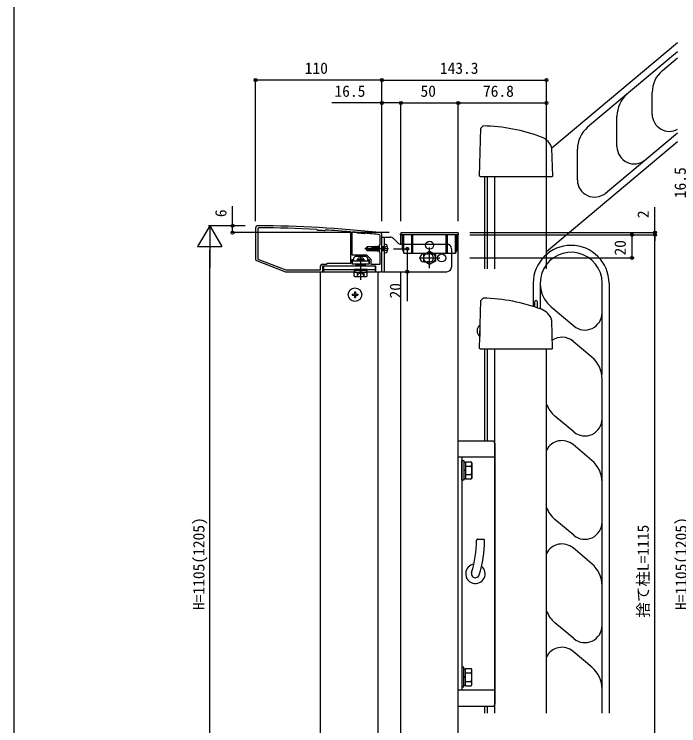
# Model space of a CAD drawing. Units: millimetres, scale not verified. Extents: x -990 to 990, y -1600 to 1602.
# Drawn here: x -990 to -411, y 369 to 988 of the extents above; entities that cross this region are included whole.
import ezdxf
from ezdxf.enums import TextEntityAlignment as Align

# ---------------------------------------------------------------- set-up
doc = ezdxf.new("R2010")
doc.units = ezdxf.units.MM
doc.header["$LTSCALE"] = 8
for name, color, linetype in [('0-2_YKK_11', 7, 'Continuous'), ('0-3_YKK_12', 2, 'Continuous'), ('0-4_YKK_13', 4, 'Continuous'), ('0-5_YKK_D', 6, 'Continuous'), ('0-6_YKK_ZWAK', 7, 'Continuous')]:
    doc.layers.add(name, color=color, linetype=linetype)
doc.styles.add('ＭＳ ゴシック', font='')
doc.styles.get('ＭＳ ゴシック').set_extended_font_data('MS Gothic')

msp = doc.modelspace()

# ---------------------------------------------------------------- linework, layer by layer
at = {"layer": '0-2_YKK_11'}
for p, q in [((-779.788, 802.186), (-779.788, 774.873)), ((-695.662, 798.728), (-695.988, 798.429)), ((-695.988, 798.429), (-695.988, 778.886)), ((-669.788, 765.186), (-669.788, 796.186)), ((-779.147, 773.94), (-753.788, 764.186)), ((-753.509, 765.686), (-723.288, 765.686))]:
    msp.add_line(p, q, dxfattribs=at)
for points in [[(-777.788, 801.382), (-777.788, 775.024), (-753.509, 765.686)], [(-725.803, 800.157), (-726.011, 800.257), (-726.501, 800.808), (-726.709, 800.908)], [(-719.076, 800.462), (-719.295, 800.387), (-719.845, 799.897), (-720.062, 799.822)], [(-721.788, 770.686), (-718.288, 770.686), (-717.288, 771.686), (-696.988, 771.686), (-696.988, 798.565), (-697.262, 798.864)], [(-695.988, 798.429), (-695.988, 778.886), (-688.288, 778.886), (-683.291, 778.886), (-679.588, 775.183), (-679.588, 770.686), (-671.288, 770.686), (-671.288, 780.686), (-671.788, 781.186), (-671.788, 787.186), (-671.288, 787.686), (-671.288, 795.436)], [(-684.157, 797.672), (-684.377, 797.605), (-685.031, 797.061), (-691.006, 797.616), (-691.555, 798.278), (-691.759, 798.385)], [(-753.788, 764.186), (-721.288, 764.186), (-721.288, 769.186), (-692.288, 769.186), (-692.288, 770.686), (-695.788, 770.686), (-695.788, 774.686), (-694.288, 774.686), (-694.288, 776.186), (-692.788, 777.686), (-688.746, 777.686), (-688.563, 777.806), (-688.013, 777.806), (-687.829, 777.686), (-683.788, 777.686), (-682.288, 776.186), (-682.288, 774.686), (-680.788, 774.686), (-680.788, 770.686), (-684.288, 770.686), (-684.288, 769.186), (-675.288, 769.186), (-675.288, 764.186), (-670.788, 764.186)], [(-753.509, 765.686), (-723.288, 765.686), (-723.288, 769.186)]]:
    msp.add_lwpolyline(points, dxfattribs=at)
for centre, radius, start, end in [((-777.788, 802.186), 2, 89.80939, 179.99999), ((-776.788, 801.382), 1, 89.75176, 180), ((-781.108, -195.805), 999.997, 83.71122, 89.80938), ((-781.108, -195.808), 998.2, 86.87597, 89.75176), ((-781.107, -195.79), 997.482, 86.49138, 86.82169), ((-781.109, -195.823), 998.215, 85.18167, 86.43713), ((-781.101, -195.733), 998.124, 84.86459, 85.08947), ((-781.108, -195.804), 998.195, 83.73506, 84.42628), ((-672.288, 795.436), 1, 359.99999, 83.73507), ((-671.788, 796.186), 2, 359.99999, 83.71124), ((-778.788, 774.873), 1, 180.00003, 248.9625), ((-721.788, 769.186), 1.5, 90.00001, 179.99999), ((-670.788, 765.186), 1, 270.00001, 359.99999)]:
    msp.add_arc(centre, radius, start, end, dxfattribs=at)
at = {"layer": '0-3_YKK_12'}
for p, q in [((-653.287, 788.189), (-653.287, 796.186)), ((-603.287, 219.186), (-603.287, 796.186)), ((-723.288, 764.186), (-694.038, 764.186)), ((-653.287, 272.186), (-653.287, 764.186))]:
    msp.add_line(p, q, dxfattribs=at)
msp.add_lwpolyline([(-682.538, 764.186), (-673.288, 764.186), (-673.288, 232.186), (-723.288, 232.186), (-723.288, 764.186)], dxfattribs=at)
at = {"layer": '0-4_YKK_13'}
for p, q in [((-412.329, 963.506), (-521.759, 871.683)), ((-412.329, 955.674), (-490.657, 889.949)), ((-425.543, 939.364), (-412.329, 950.452)), ((-434.473, 901.379), (-434.473, 920.213)), ((-465.115, 873.057), (-465.115, 899.723)), ((-584.767, 847.399), (-583.675, 889.127)), ((-583.675, 889.127), (-581.623, 891.086)), ((-474.981, 832.611), (-412.329, 885.182)), ((-412.329, 877.349), (-526.492, 781.555)), ((-521.103, 847.399), (-521.741, 871.762)), ((-499.587, 844.131), (-499.587, 870.798)), ((-584.085, 846.717), (-584.767, 847.399)), ((-521.785, 846.717), (-584.085, 846.717)), ((-580.087, 766.716), (-580.087, 846.717)), ((-577.887, 766.716), (-577.887, 846.717)), ((-571.487, 766.716), (-571.487, 846.717)), ((-526.487, 766.716), (-526.487, 846.717)), ((-521.103, 847.399), (-521.785, 846.717)), ((-669.787, 764.186), (-669.787, 794.186)), ((-669.787, 794.186), (-662.444, 794.186)), ((-667.787, 794.186), (-667.787, 764.186)), ((-653.487, 796.186), (-653.487, 797.186)), ((-603.087, 796.186), (-653.487, 796.186)), ((-652.487, 798.186), (-604.087, 798.186)), ((-651.987, 783.483), (-651.987, 796.186)), ((-650.787, 780.186), (-650.787, 796.186)), ((-643.787, 780.186), (-643.787, 796.186)), ((-642.787, 780.186), (-642.787, 796.186)), ((-613.787, 780.186), (-613.787, 796.186)), ((-612.787, 780.186), (-612.787, 796.186)), ((-604.587, 783.483), (-604.587, 796.186)), ((-603.087, 796.186), (-603.087, 797.186)), ((-666.308, 787.79), (-667.787, 788.186)), ((-667.787, 788.186), (-667.787, 780.186)), ((-655.959, 789.358), (-659.616, 793.015)), ((-653.131, 788.186), (-613.287, 788.186)), ((-663.987, 784.186), (-684.787, 784.186)), ((-683.787, 784.186), (-682.725, 785.886)), ((-683.787, 784.186), (-682.725, 782.486)), ((-683.561, 784.282), (-678.287, 782.869)), ((-678.288, 785.886), (-682.725, 785.886)), ((-678.287, 782.486), (-682.725, 782.486)), ((-678.287, 782.486), (-678.288, 785.886)), ((-678.088, 785.661), (-678.288, 785.886)), ((-677.658, 782.086), (-678.288, 785.432)), ((-677.758, 782.086), (-678.287, 784.9)), ((-678.287, 783.341), (-678.119, 782.711)), ((-678.287, 782.711), (-678.119, 782.711)), ((-678.119, 782.711), (-677.758, 782.086)), ((-678.088, 785.661), (-677.509, 785.661)), ((-677.297, 782.711), (-678.088, 785.661)), ((-677.758, 782.086), (-677.658, 782.086)), ((-677.297, 782.711), (-677.658, 782.086)), ((-677.509, 785.661), (-676.719, 782.711)), ((-677.297, 782.711), (-676.719, 782.711)), ((-676.358, 782.086), (-677.148, 786.286)), ((-676.258, 782.086), (-677.048, 786.286)), ((-676.688, 785.661), (-677.048, 786.286)), ((-676.719, 782.711), (-676.358, 782.086)), ((-675.897, 782.711), (-676.688, 785.661)), ((-676.688, 785.661), (-676.109, 785.661)), ((-676.358, 782.086), (-676.258, 782.086)), ((-675.897, 782.711), (-676.258, 782.086)), ((-676.109, 785.661), (-675.319, 782.711)), ((-675.897, 782.711), (-673.919, 782.711)), ((-674.958, 782.086), (-675.748, 786.286)), ((-674.858, 782.086), (-675.648, 786.286)), ((-675.288, 785.661), (-675.648, 786.286)), ((-675.319, 782.711), (-674.958, 782.086)), ((-674.497, 782.711), (-675.288, 785.661)), ((-675.288, 785.661), (-674.709, 785.661)), ((-674.958, 782.086), (-674.858, 782.086)), ((-674.497, 782.711), (-674.858, 782.086)), ((-674.709, 785.661), (-674.348, 786.286)), ((-674.709, 785.661), (-673.919, 782.711)), ((-673.558, 782.086), (-674.348, 786.286)), ((-674.348, 786.286), (-674.248, 786.286)), ((-673.458, 782.086), (-674.248, 786.286)), ((-673.888, 785.661), (-674.248, 786.286)), ((-673.097, 782.711), (-673.888, 785.661)), ((-673.888, 785.661), (-673.309, 785.661)), ((-673.097, 782.711), (-673.458, 782.086)), ((-673.309, 785.661), (-672.948, 786.286)), ((-673.309, 785.661), (-672.519, 782.711)), ((-673.097, 782.711), (-672.519, 782.711)), ((-672.158, 782.086), (-672.948, 786.286)), ((-672.948, 786.286), (-672.848, 786.286)), ((-672.058, 782.086), (-672.848, 786.286)), ((-672.488, 785.661), (-672.848, 786.286)), ((-672.519, 782.711), (-672.158, 782.086)), ((-671.788, 783.049), (-672.488, 785.661)), ((-672.488, 785.661), (-671.909, 785.661)), ((-672.158, 782.086), (-672.058, 782.086)), ((-671.788, 782.554), (-672.058, 782.086)), ((-671.909, 785.661), (-671.788, 785.872)), ((-671.909, 785.661), (-671.788, 785.208)), ((-669.258, 782.086), (-669.788, 784.901)), ((-669.358, 782.086), (-669.788, 784.37)), ((-669.788, 782.968), (-669.719, 782.711)), ((-669.788, 782.711), (-669.719, 782.711)), ((-669.688, 785.661), (-669.109, 785.661)), ((-668.897, 782.711), (-669.258, 782.086)), ((-669.109, 785.661), (-668.748, 786.286)), ((-669.109, 785.661), (-668.319, 782.711)), ((-668.897, 782.711), (-668.287, 782.711)), ((-668.748, 786.286), (-668.648, 786.286)), ((-668.287, 783.837), (-668.748, 786.286)), ((-668.288, 785.661), (-668.648, 786.286)), ((-668.287, 784.369), (-668.648, 786.286)), ((-668.187, 785.886), (-668.288, 785.886)), ((-668.287, 782.486), (-668.288, 785.886)), ((-668.187, 782.486), (-668.287, 782.486)), ((-667.152, 785.444), (-667.821, 784.186)), ((-665.221, 786.386), (-667.152, 785.444)), ((-651.987, 783.483), (-650.787, 780.186)), ((-628.288, 767.186), (-628.288, 785.186)), ((-609.287, 784.186), (-609.287, 768.186)), ((-604.587, 783.483), (-605.787, 780.186)), ((-691.288, 774.886), (-690.288, 775.886)), ((-691.288, 774.886), (-685.288, 774.886)), ((-691.288, 774.886), (-691.288, 773.586)), ((-690.748, 775.426), (-690.748, 773.586)), ((-686.288, 775.886), (-690.288, 775.886)), ((-688.288, 757.064), (-688.288, 778.475)), ((-685.288, 774.886), (-686.288, 775.886)), ((-685.828, 775.426), (-685.828, 773.586)), ((-685.288, 773.586), (-685.288, 774.886)), ((-666.308, 780.583), (-667.787, 780.186)), ((-637.288, 776.186), (-619.288, 776.186)), ((-630.788, 779.686), (-633.287, 779.686)), ((-630.788, 779.686), (-628.288, 779.686)), ((-720.788, 769.186), (-720.788, 764.186)), ((-720.788, 769.186), (-675.788, 769.186)), ((-691.288, 770.686), (-691.288, 769.986)), ((-691.288, 769.986), (-685.288, 769.986)), ((-691.288, 769.986), (-690.826, 769.186)), ((-690.748, 770.686), (-690.748, 769.186)), ((-685.828, 770.686), (-685.828, 769.186)), ((-685.288, 769.986), (-685.749, 769.186)), ((-685.288, 769.986), (-685.288, 770.686)), ((-675.788, 769.186), (-675.788, 764.186)), ((-633.287, 772.686), (-630.788, 772.686)), ((-628.288, 772.686), (-630.788, 772.686)), ((-720.788, 766.186), (-675.788, 766.186)), ((-720.788, 764.186), (-694.038, 764.186)), ((-693.288, 763.886), (-694.061, 763.439)), ((-694.061, 760.332), (-694.061, 763.439)), ((-682.538, 766.186), (-694.038, 766.186)), ((-694.038, 765.386), (-694.038, 763.886)), ((-694.038, 765.386), (-682.538, 765.386)), ((-694.038, 763.886), (-682.538, 763.886)), ((-693.288, 763.886), (-683.288, 763.886)), ((-691.174, 760.332), (-691.174, 763.439)), ((-685.401, 760.332), (-685.401, 763.439)), ((-683.288, 763.886), (-682.514, 763.439)), ((-682.538, 763.886), (-682.538, 765.386)), ((-682.538, 764.186), (-675.788, 764.186)), ((-682.514, 760.332), (-682.514, 763.439)), ((-669.787, 764.186), (-613.287, 764.186)), ((-693.288, 759.886), (-694.061, 760.332)), ((-693.288, 759.886), (-683.288, 759.886)), ((-683.288, 759.886), (-682.514, 760.332)), ((-538.051, 754.117), (-538.051, 733.92)), ((-532.051, 754.117), (-532.051, 731.885)), ((-472.051, 754.117), (-472.051, 379.686)), ((-695.788, 744.536), (-695.788, 743.836)), ((-695.788, 744.536), (-694.138, 744.536)), ((-695.788, 743.836), (-694.138, 743.836)), ((-693.638, 746.686), (-692.938, 746.686)), ((-693.638, 746.686), (-693.638, 745.036)), ((-692.938, 746.686), (-692.938, 745.036)), ((-692.438, 744.536), (-690.788, 744.536)), ((-692.438, 743.836), (-690.788, 743.836)), ((-690.788, 744.536), (-690.788, 743.836)), ((-693.638, 743.336), (-693.638, 741.686)), ((-693.638, 741.686), (-692.938, 741.686)), ((-692.938, 743.336), (-692.938, 741.686)), ((-584.787, 697.399), (-583.695, 739.127)), ((-583.695, 739.127), (-581.643, 741.086)), ((-536.551, 733.437), (-536.551, 738.116)), ((-534.551, 738.116), (-534.551, 732.766)), ((-522.406, 733.433), (-502.693, 716.892)), ((-521.123, 697.399), (-521.761, 721.762)), ((-584.572, 717.568), (-584.572, 707.866)), ((-584.331, 714.817), (-584.572, 714.817)), ((-584.441, 710.617), (-584.572, 710.617)), ((-486.981, 689.795), (-505.051, 704.957)), ((-584.105, 696.717), (-584.787, 697.399)), ((-521.805, 696.717), (-584.105, 696.717)), ((-580.087, 616.716), (-580.087, 696.717)), ((-577.887, 616.716), (-577.887, 696.717)), ((-571.487, 379.686), (-571.487, 696.717)), ((-526.487, 379.686), (-526.487, 696.717)), ((-521.123, 697.399), (-521.805, 696.717)), ((-478.051, 636.144), (-478.051, 670.691)), ((-502.693, 624.654), (-519.12, 638.438)), ((-478.051, 580.691), (-478.051, 636.144)), ((-573.487, 616.686), (-603.287, 616.686)), ((-571.487, 614.686), (-571.487, 387.686)), ((-486.981, 599.795), (-503.409, 613.579)), ((-571.487, 602.686), (-603.387, 602.686)), ((-600.187, 602.686), (-600.187, 399.686)), ((-598.587, 598.236), (-596.987, 598.236)), ((-596.987, 598.692), (-592.068, 598.692)), ((-596.987, 598.692), (-596.987, 583.681)), ((-596.987, 595.186), (-596.987, 587.186)), ((-596.987, 594.939), (-592.068, 594.939)), ((-591.487, 597.686), (-592.068, 598.692)), ((-591.487, 597.686), (-591.487, 584.686)), ((-596.987, 591.436), (-598.587, 591.436)), ((-596.987, 590.936), (-598.587, 590.936)), ((-598.587, 584.136), (-596.987, 584.136)), ((-596.987, 587.433), (-592.068, 587.433)), ((-596.987, 583.681), (-592.068, 583.681)), ((-591.487, 584.686), (-592.068, 583.681)), ((-478.051, 546.144), (-478.051, 580.691)), ((-502.693, 534.654), (-519.12, 548.438)), ((-478.051, 490.691), (-478.051, 546.144)), ((-586.384, 531.186), (-581.384, 531.186)), ((-486.981, 509.795), (-503.409, 523.579)), ((-478.051, 456.144), (-478.051, 490.691)), ((-502.693, 444.654), (-519.12, 458.438)), ((-478.051, 400.691), (-478.051, 456.144)), ((-486.981, 419.795), (-503.409, 433.579)), ((-598.587, 418.236), (-596.987, 418.236)), ((-596.987, 418.692), (-592.068, 418.692)), ((-596.987, 403.681), (-596.987, 418.692)), ((-596.987, 407.186), (-596.987, 415.186)), ((-591.487, 417.686), (-592.068, 418.692)), ((-591.487, 404.686), (-591.487, 417.686)), ((-596.987, 411.436), (-598.587, 411.436)), ((-596.987, 410.936), (-598.587, 410.936)), ((-596.987, 414.939), (-592.068, 414.939)), ((-598.587, 404.136), (-596.987, 404.136)), ((-596.987, 407.433), (-592.068, 407.433)), ((-596.987, 403.681), (-592.068, 403.681)), ((-591.487, 404.686), (-592.068, 403.681)), ((-571.487, 399.686), (-603.387, 399.686)), ((-478.051, 379.686), (-478.051, 400.691)), ((-573.487, 385.686), (-603.287, 385.686)), ((-580.087, 379.686), (-580.087, 385.716)), ((-577.887, 379.686), (-577.887, 385.716))]:
    msp.add_line(p, q, dxfattribs=at)
for points in [[(-650.787, 780.186), (-605.787, 780.186), (-605.787, 796.186)], [(-677.509, 785.661), (-677.148, 786.286), (-677.048, 786.286)], [(-676.109, 785.661), (-675.748, 786.286), (-675.648, 786.286)], [(-673.919, 782.711), (-673.558, 782.086), (-673.458, 782.086)], [(-668.897, 782.711), (-669.688, 785.661), (-669.788, 785.835)], [(-669.719, 782.711), (-669.358, 782.086), (-669.258, 782.086)], [(-665.221, 781.986), (-667.152, 782.928), (-667.821, 784.186)], [(-694.038, 766.186), (-694.038, 765.386), (-682.538, 765.386), (-682.538, 766.186)], [(-691.338, 759.883), (-690.188, 762.241), (-688.288, 763.251)], [(-685.238, 759.883), (-686.388, 762.241), (-688.288, 763.251)], [(-478.051, 674.756), (-478.051, 728.379), (-478.051, 754.121)]]:
    msp.add_lwpolyline(points, dxfattribs=at)
for points in [[(-628.288, 770.413), (-633.288, 773.299), (-633.288, 779.073), (-628.288, 781.96), (-623.288, 779.073), (-623.288, 773.299)], [(-695.288, 773.586), (-681.288, 773.586), (-681.288, 770.686), (-695.288, 770.686)], [(-600.187, 582.686), (-600.187, 599.686), (-598.587, 599.686), (-598.587, 582.686)], [(-600.187, 419.686), (-600.187, 402.686), (-598.587, 402.686), (-598.587, 419.686)]]:
    msp.add_lwpolyline(points, close=True, dxfattribs=at)
for centre, radius in [((-628.287, 787.186), 3.5), ((-628.288, 776.186), 5), ((-617.787, 776.186), 3.5), ((-693.288, 744.186), 5.9)]:
    msp.add_circle(centre, radius, dxfattribs=at)
for centre, radius, start, end in [((-409.473, 920.213), 25, 130, 180), ((-440.115, 899.723), 25, 130, 180), ((-419.473, 901.379), 15, 180, 298.44284), ((-584.69, 736.617), 154.5, 69.60904, 88.86229), ((-474.587, 870.798), 25, 130, 180), ((-536.085, 867.375), 15, 17.00535, 69.60904), ((-450.115, 873.057), 15, 180.00001, 310), ((-484.587, 844.131), 15, 180.00001, 310), ((-662.444, 790.186), 4, 45.00008, 90), ((-652.487, 797.186), 1, 90, 180), ((-604.087, 797.186), 1, 0, 90), ((-666.67, 786.438), 1.4, 14.32332, 75), ((-653.131, 792.186), 4, 225.00008, 270), ((-613.287, 784.186), 4, 0, 90), ((-505.051, 754.117), 33, 0, 180), ((-683.612, 784.089), 0.2, 75, 148), ((-684.695, 784.347), 2.5, 350.31336, 38.01351), ((-668.187, 786.286), 0.4, 270, 0), ((-668.187, 782.086), 0.4, 0, 90), ((-666.67, 781.935), 1.4, 285, 345.67668), ((-675.487, 784.186), 10.5, 345.67668, 14.32332), ((-505.051, 754.117), 27, 0, 229.99999), ((-505.051, 754.117), 27, 0, 229.99999), ((-633.287, 776.186), 3.5, 90, 270), ((-628.288, 776.186), 3.5, 270, 90), ((-692.618, 761.33), 2.556, 55.61708, 124.38292), ((-688.288, 754.332), 9.554, 72.41276, 107.58724), ((-683.958, 761.33), 2.556, 55.61708, 124.38292), ((-613.287, 768.186), 4, 270, 0), ((-692.618, 762.442), 2.556, 235.61708, 304.38292), ((-688.288, 769.44), 9.554, 252.41276, 287.58724), ((-683.958, 762.442), 2.556, 235.61708, 304.38292), ((-694.138, 745.036), 0.5, 270, 0), ((-694.138, 743.336), 0.5, 0, 90), ((-692.438, 745.036), 0.5, 180, 270), ((-692.438, 743.336), 0.5, 90, 180), ((-584.71, 586.617), 154.5, 69.60904, 88.86229), ((-535.551, 738.116), 1, 0, 180), ((-536.105, 717.375), 15, 17.00535, 69.60904), ((-493.051, 728.382), 15, 230.00011, 0), ((-580.873, 712.717), 6.1, 127.32274, 232.67726), ((-513.051, 692.088), 15, 50.00011, 123.17318), ((-503.051, 670.643), 25, 0, 50.00011), ((-503.051, 657.589), 25, 200.36936, 230.00037), ((-493.051, 636.144), 15, 230.00011, 0), ((-573.487, 614.686), 2, 0, 90), ((-513.051, 602.088), 15, 50.00011, 153.60881), ((-594.81, 596.815), 3.323, 325.61575, 34.38425), ((-603.907, 591.186), 12.419, 342.41205, 17.58795), ((-503.051, 580.643), 25, 0, 50.00011), ((-594.81, 585.557), 3.323, 325.61575, 34.38425), ((-503.051, 567.589), 25, 200.36936, 230.00037), ((-493.051, 546.144), 15, 230.00011, 0), ((-680.384, 530.323), 93, 342.42628, 359.9168), ((-586.384, 530.186), 1, 90, 179.9168), ((-680.384, 530.323), 100, 342.42628, 359.921), ((-581.384, 530.186), 1, 359.921, 90), ((-513.051, 512.088), 15, 50.00011, 153.60881), ((-588.387, 501.186), 8.5, 99.06344, 50.39019), ((-503.051, 490.643), 25, 0, 50.00011), ((-588.387, 501.186), 3.5, 162.42628, 342.42628), ((-503.051, 477.589), 25, 200.36936, 230.00037), ((-493.051, 456.144), 15, 230.00011, 0), ((-513.051, 422.088), 15, 50.00011, 153.60881), ((-594.81, 416.815), 3.323, 325.61575, 34.38425), ((-503.051, 400.643), 25, 0, 50.00011), ((-603.907, 411.186), 12.419, 342.41205, 17.58795), ((-594.81, 405.557), 3.323, 325.61575, 34.38425), ((-573.487, 387.686), 2, 270, 0)]:
    msp.add_arc(centre, radius, start, end, dxfattribs=at)
for centre, major_axis, start_param, end_param in [((-643.287, 782.103), (0, 1.38), 4.712389, 7.8539816), ((-613.287, 782.103), (0, -1.38), 1.5707963, 4.712389)]:
    msp.add_ellipse(centre, major_axis=major_axis, ratio=0.362319, start_param=start_param, end_param=end_param, dxfattribs=at)
at = {"layer": '0-5_YKK_D'}
for p, q in [((-779.788, 808.186), (-779.788, 932.086)), ((-669.788, 931.086), (-779.788, 931.086)), ((-669.788, 808.186), (-669.788, 932.086)), ((-669.788, 808.186), (-669.788, 932.086)), ((-669.788, 931.086), (-526.487, 931.086)), ((-526.487, 808.186), (-526.487, 932.086)), ((-669.788, 808.186), (-669.788, 912.086)), ((-653.287, 808.186), (-653.287, 912.086)), ((-653.287, 808.186), (-653.287, 912.086)), ((-653.287, 911.086), (-603.287, 911.086)), ((-603.287, 808.186), (-603.287, 912.086)), ((-603.287, 808.186), (-603.287, 912.086)), ((-603.287, 911.086), (-526.487, 911.086)), ((-526.487, 808.186), (-526.487, 912.086)), ((-432.051, 798.186), (-432.051, 820.386)), ((-819.788, 804.186), (-830.288, 786)), ((-788.788, 804.186), (-820.788, 804.186)), ((-819.788, 804.186), (-809.288, 786)), ((-819.788, 804.186), (-819.788, 767.813)), ((-788.788, 804.186), (-800.788, 804.186)), ((-663.487, 798.186), (-800.788, 798.186)), ((-593.287, 798.186), (-431.051, 798.186)), ((-593.287, 796.186), (-431.051, 796.186)), ((-593.287, 796.186), (-451.051, 796.186)), ((-593.287, 796.186), (-431.051, 796.186)), ((-452.051, 796.186), (-452.051, 776.186)), ((-432.051, 796.186), (-432.051, 798.186)), ((-432.051, 796.186), (-432.051, 791.086)), ((-432.051, 219.186), (-432.051, 796.186)), ((-830.288, 786), (-809.288, 786)), ((-819.788, 258.186), (-819.788, 783.186)), ((-659.787, 784.186), (-646.787, 784.186)), ((-593.287, 776.186), (-451.051, 776.186)), ((-659.787, 764.186), (-646.787, 764.186))]:
    msp.add_line(p, q, dxfattribs=at)
for points in [[(-653.287, 911.086), (-669.788, 911.086), (-713.528, 911.086)], [(-799.788, 798.186), (-799.788, 804.186), (-799.788, 821.286)], [(-647.787, 784.186), (-647.787, 764.186), (-647.787, 738.446)]]:
    msp.add_lwpolyline(points, dxfattribs=at)
for centre in [(-779.788, 931.086), (-669.788, 931.086), (-669.788, 931.086), (-526.487, 931.086), (-669.788, 911.086), (-653.287, 911.086), (-653.287, 911.086), (-603.287, 911.086), (-603.287, 911.086), (-526.487, 911.086), (-799.788, 804.186), (-799.788, 798.186), (-432.051, 798.186), (-452.051, 796.186), (-432.051, 796.186), (-432.051, 796.186), (-647.787, 784.186), (-452.051, 776.186), (-647.787, 764.186)]:
    msp.add_circle(centre, 1.275, dxfattribs=at)
at = {"layer": '0-6_YKK_ZWAK'}
msp.add_lwpolyline([(990, -1600), (-990, -1600), (-990, 1520)], dxfattribs=at)

# ---------------------------------------------------------------- texts
at = {"layer": '0-5_YKK_D', "style": 'ＭＳ ゴシック'}
for s, p in [('110', (-737.028, 933.486)), ('143.3', (-619.378, 933.486)), ('16.5', (-711.128, 913.486)), ('50', (-636.207, 913.486)), ('76.8', (-581.807, 913.486))]:
    msp.add_text(s, height=9.897, dxfattribs=at).set_placement(p, align=Align.BOTTOM_LEFT)
for s, p in [('16.5', (-402.188, 828.186)), ('6', (-802.188, 811.686)), ('2', (-434.451, 810.786)), ('20', (-454.451, 778.266)), ('20', (-650.187, 740.846)), ('H=1105(1205)', (-821.388, 469.566)), ('H=1105(1205)', (-401.388, 469.566)), ('捨て柱L=1115', (-434.451, 462.943))]:
    msp.add_text(s, height=9.897, rotation=90, dxfattribs=at).set_placement(p, align=Align.BOTTOM_LEFT)

doc.saveas('drawing.dxf')
